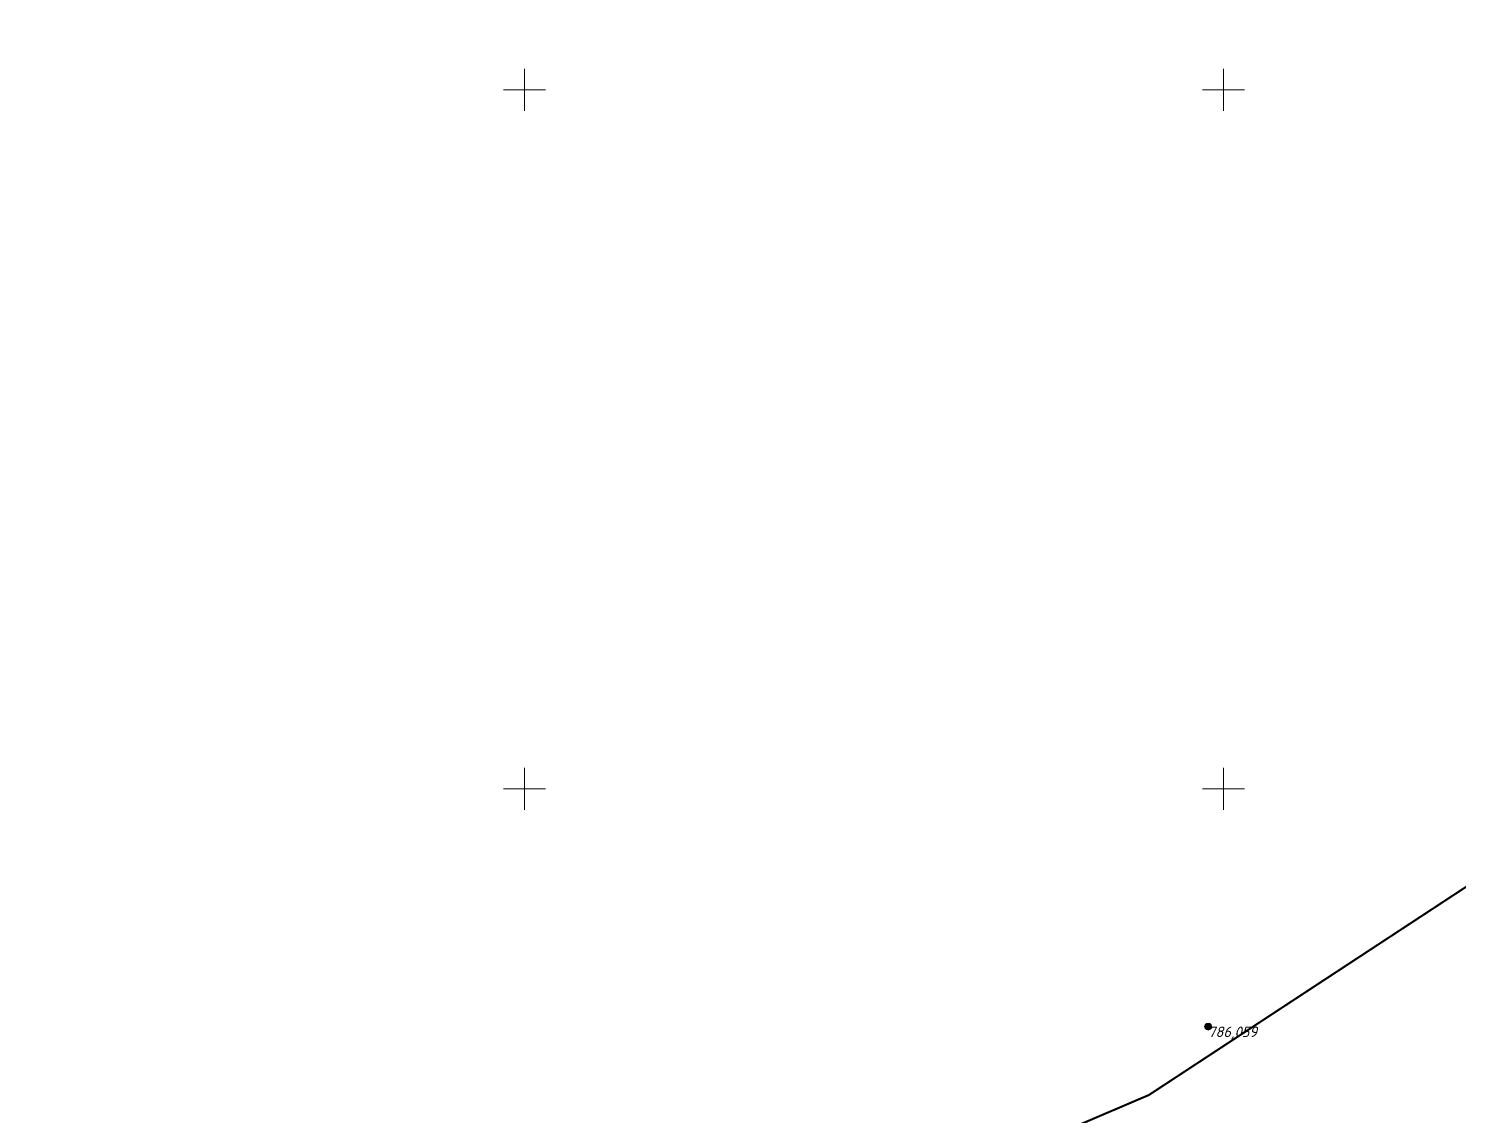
# Model space of a CAD drawing. Header units: metres. Extents: x 629572 to 645168, y 4785785 to 4790166.
# Drawn here: x 633729 to 633933.6, y 4788553.3 to 4788708.8 of the extents above; entities that cross this region are included whole.
import ezdxf

# ---------------------------------------------------------------- set-up
doc = ezdxf.new("R2010")
doc.units = ezdxf.units.M
doc.linetypes.add('Сплошная_0_50', pattern=[0])
doc.layers.get('0').update_dxf_attribs({"linetype": 'CONTINUOUS'})
for name, color, linetype in [('красная линия', 7, 'CONTINUOUS'), ('Нурсултан', 7, 'CONTINUOUS'), ('Сетка координатная', 7, 'CONTINUOUS'), ('Столбы металлические', 7, 'CONTINUOUS'), ('тест', 7, 'CONTINUOUS')]:
    doc.layers.add(name, color=color, linetype=linetype)
doc.styles.add('ISOCPEUR', font='isocpeui.ttf')

# ---------------------------------------------------------------- blocks, each defined once
blk = doc.blocks.new('22 - 107.1.1 столбы метал d-1.0')
blk.add_hatch(color=7).paths.add_polyline_path([(0, 0.5), (-0.25, 0.43), (-0.43, 0.25), (-0.5, 0), (-0.43, -0.25), (-0.25, -0.43), (0, -0.5), (0.25, -0.43), (0.43, -0.25), (0.5, 0), (0.43, 0.25), (0.25, 0.43), (0, 0.5)])
at = {"color": 7, "linetype": 'Continuous', "lineweight": 0, "flags": 128}
blk.add_lwpolyline([(0, 0.5), (-0.25, 0.43), (-0.43, 0.25), (-0.5, 0), (-0.43, -0.25), (-0.25, -0.43), (0, -0.5), (0.25, -0.43), (0.43, -0.25), (0.5, 0), (0.43, 0.25), (0.25, 0.43), (0, 0.5)], close=True, dxfattribs=at)
at = {"color": 7, "style": 'ISOCPEUR', "flags": 1}
for tag in ['X', 'Высота', 'Отметка(высота) верхнего провода', 'Отметка(высота) нижнего провода', 'Имя объекта CREDO-III', 'Код объекта CREDO-III', 'Отметка', 'Номер', 'Y']:
    blk.add_attdef(tag, (0, 0), '', height=2.5, dxfattribs=at)
blk = doc.blocks.new('Крест')
at = {"color": 0, "linetype": 'Continuous', "lineweight": 0, "flags": 128}
for points in [[(0, -1), (0, 1)], [(-1, 0), (1, 0)]]:
    blk.add_lwpolyline(points, dxfattribs=at)

msp = doc.modelspace()

# ---------------------------------------------------------------- linework, layer by layer
at = {"layer": 'красная линия', "color": 1, "linetype": 'Сплошная_0_50', "lineweight": 0, "true_color": 0xff0000, "const_width": 0.3, "elevation": 794.579, "flags": 128}
msp.add_lwpolyline([(635401.641, 4788148.595), (634957.655, 4788205.711), (634868.946, 4788233.682), (634603.956, 4788290.084), (634469.438, 4788276.801), (634466.442, 4788288.998), (634455.452, 4788300.111), (634423.85, 4788288.187), (634367.861, 4788295.693), (634267.843, 4788409.4), (634475.845, 4788682.207), (634474.555, 4788790.795), (634449.85, 4788818.401), (634024.042, 4788644.6), (633889.34, 4788556.209), (633827.944, 4788529.992), (633792.752, 4788543.316), (633784.34, 4788495.79), (633741.538, 4788462.098), (633741.25, 4788461.815), (633707.246, 4788430.797), (633615.343, 4788446.001), (633603.65, 4788448.117), (633593.847, 4788448.295), (633403.135, 4788458.998), (633383.735, 4788456.919), (632950.737, 4788523.705), (632422.446, 4788608.882), (631759.541, 4788723.01), (631749.061, 4788727.901), (631729.34, 4788731.902), (631702.953, 4788733.892), (631676.149, 4788739.917), (631633.151, 4788748.593), (631552.757, 4788764.604), (631505.748, 4788774.005), (631486.053, 4788777.916), (631418.334, 4788781.792), (630663.641, 4788895.085)], dxfattribs=at)
at = {"layer": 'Нурсултан', "color": 7}
msp.add_point((633897.813, 4788565.999, -0.618), dxfattribs=at)
at = {"layer": 'тест', "color": 7}
msp.add_point((633897.813, 4788565.999, 786.059), dxfattribs=at)

# ---------------------------------------------------------------- block references
at = {"layer": 'Сетка координатная', "color": 136, "linetype": 'Continuous', "true_color": 0x008080, "xscale": 3, "yscale": 3}
for p in [(633800, 4788700), (633900, 4788700), (633800, 4788600), (633900, 4788600)]:
    msp.add_blockref('Крест', p, dxfattribs=at)
at = {"layer": 'Столбы металлические', "color": 7, "linetype": 'Continuous'}
msp.add_blockref('22 - 107.1.1 столбы метал d-1.0', (633897.813, 4788565.999, 795.239), dxfattribs=at)

# ---------------------------------------------------------------- texts
at = {"layer": 'Нурсултан', "color": 251, "insert": (633897.813, 4788565.999, -0.618), "char_height": 1.5, "attachment_point": 1, "style": 'ISOCPEUR'}
msp.add_mtext('786,059', dxfattribs=at)

doc.saveas('drawing.dxf')
